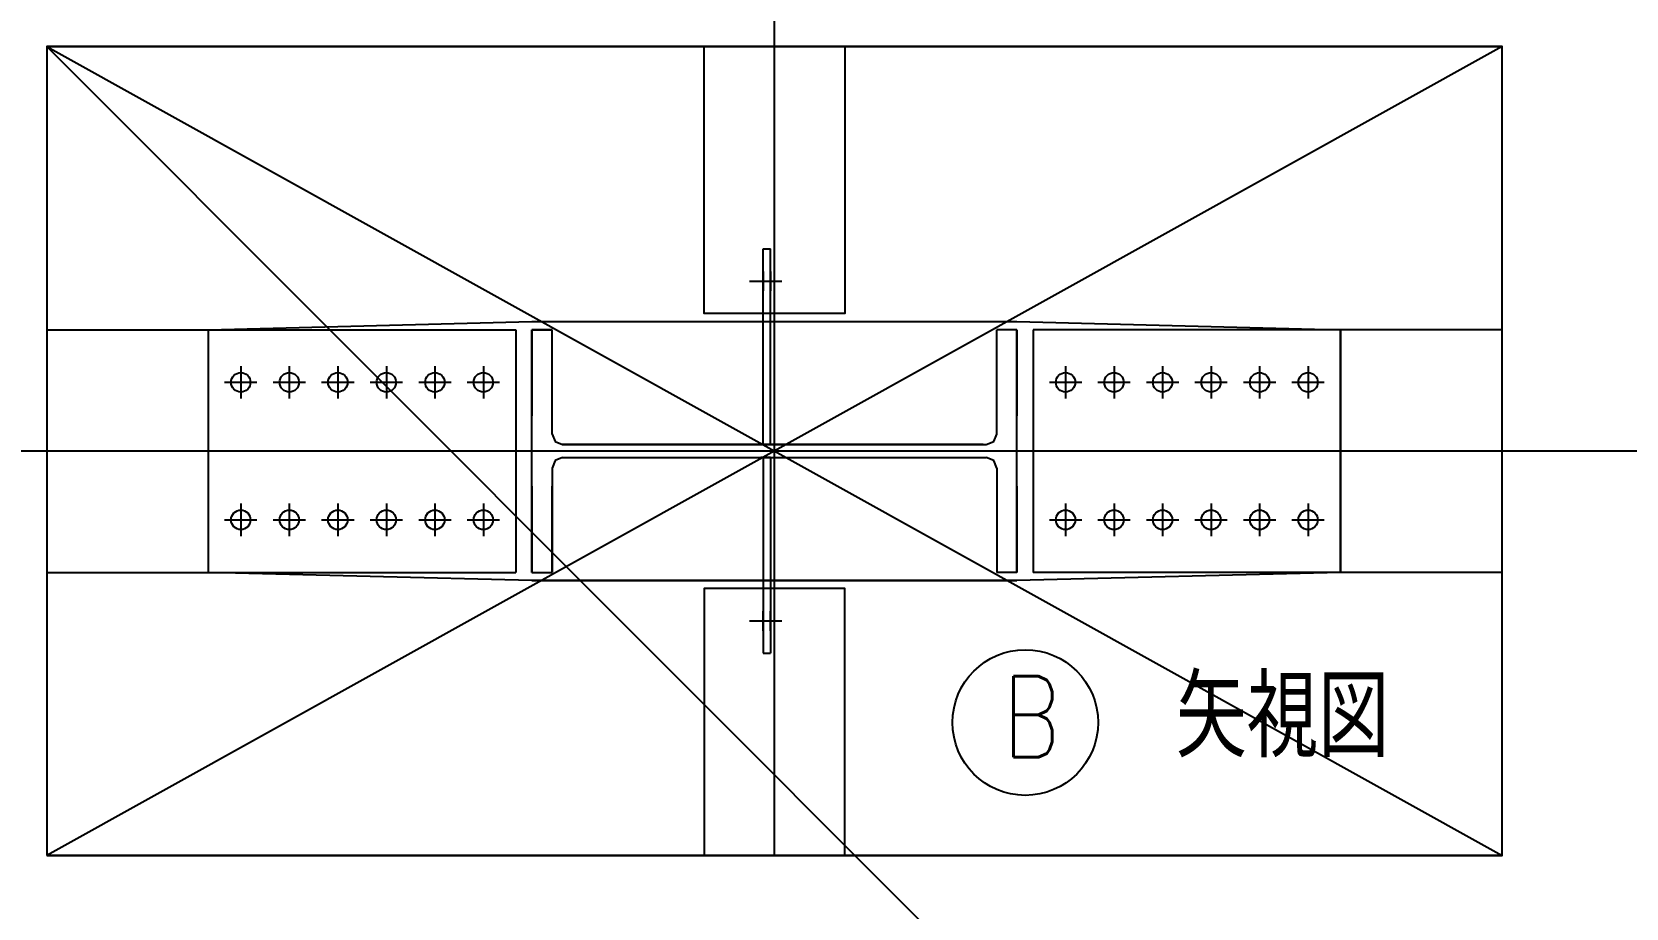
# Model space of a CAD drawing. Extents: x -668440 to 810000, y -1678500 to 210463.
# Drawn here: x -566332 to -546614, y -753942 to -743112 of the extents above; entities that cross this region are included whole.
import ezdxf

# ---------------------------------------------------------------- set-up
doc = ezdxf.new("R2010")
doc.units = 0
doc.header["$MEASUREMENT"] = 0
doc.linetypes.add('CENTER', pattern=[2, 1.25, -0.25, 0.25, -0.25])
doc.linetypes.add('DASHED1', pattern=[2.5, 1.25, -1.25])
doc.layers.get('0').update_dxf_attribs({"color": 3, "linetype": 'CONTINUOUS'})
doc.layers.get('Defpoints').update_dxf_attribs({"color": 251, "linetype": 'CONTINUOUS'})
doc.layers.add('standard', color=4, linetype='CENTER')
doc.layers.add('詳細', color=7, linetype='CONTINUOUS')
doc.styles.add('DRACAD', font='txt', dxfattribs={"width": 0.85, "bigfont": 'extfont2'})

# ---------------------------------------------------------------- blocks, each defined once
blk = doc.blocks.new('剛接合部C1Y')
at = {"ltscale": 0.5}
for p, q in [((-222798.62063, -379446.06986), (-222798.62063, -379204.06986)), ((-222789.62063, -379446.06986), (-222789.62063, -379204.06986)), ((-222798.62063, -379462.06986), (-222798.62063, -379704.06986)), ((-222789.62063, -379462.06986), (-222789.62063, -379704.06986))]:
    blk.add_line(p, q, dxfattribs=at)
for p, q in [((-222798.62063, -379204.06986), (-222789.62063, -379204.06986)), ((-222815.62063, -379244.06986, -52), (-222775.62063, -379244.06986, -52)), ((-222815.62063, -379244.06986, -52), (-222775.62063, -379244.06986, -52)), ((-223484.62063, -379604.06986), (-223484.62063, -379304.06986)), ((-223084.62063, -379604.06986), (-223084.62063, -379304.06986)), ((-223084.62063, -379304.06986), (-223059.62063, -379304.06986)), ((-223059.62063, -379433.06986), (-223059.62063, -379304.06986)), ((-222509.62063, -379433.06986), (-222509.62063, -379304.06986)), ((-222484.62063, -379304.06986), (-222509.62063, -379304.06986)), ((-222484.62063, -379604.06986), (-222484.62063, -379304.06986)), ((-222084.62063, -379604.06986), (-222084.62063, -379304.06986)), ((-223444.62063, -379349.06986, -20), (-223444.62063, -379389.06986, -20)), ((-223384.62063, -379349.06986, -20), (-223384.62063, -379389.06986, -20)), ((-223324.62063, -379349.06986, -20), (-223324.62063, -379389.06986, -20)), ((-223264.62063, -379349.06986, -20), (-223264.62063, -379389.06986, -20)), ((-223204.62063, -379349.06986, -20), (-223204.62063, -379389.06986, -20)), ((-223144.62063, -379349.06986, -20), (-223144.62063, -379389.06986, -20)), ((-222424.62063, -379349.06986, -20), (-222424.62063, -379389.06986, -20)), ((-222364.62063, -379349.06986, -20), (-222364.62063, -379389.06986, -20)), ((-222304.62063, -379349.06986, -20), (-222304.62063, -379389.06986, -20)), ((-222244.62063, -379349.06986, -20), (-222244.62063, -379389.06986, -20)), ((-222184.62063, -379349.06986, -20), (-222184.62063, -379389.06986, -20)), ((-222124.62063, -379349.06986, -20), (-222124.62063, -379389.06986, -20)), ((-223464.62063, -379369.06986, -20), (-223424.62063, -379369.06986, -20)), ((-223444.62063, -379369.06986, -20), (-223444.62063, -379369.06986, 20)), ((-223444.62063, -379369.06986, -20), (-223444.62063, -379369.06986, 20)), ((-223444.62063, -379369.06986, 20), (-223444.62063, -379369.06986, -60)), ((-223404.62063, -379369.06986, -20), (-223364.62063, -379369.06986, -20)), ((-223384.62063, -379369.06986, -20), (-223384.62063, -379369.06986, 20)), ((-223384.62063, -379369.06986, -20), (-223384.62063, -379369.06986, 20)), ((-223384.62063, -379369.06986, 20), (-223384.62063, -379369.06986, -60)), ((-223344.62063, -379369.06986, -20), (-223304.62063, -379369.06986, -20)), ((-223324.62063, -379369.06986, -20), (-223324.62063, -379369.06986, 20)), ((-223324.62063, -379369.06986, -20), (-223324.62063, -379369.06986, 20)), ((-223324.62063, -379369.06986, 20), (-223324.62063, -379369.06986, -60)), ((-223284.62063, -379369.06986, -20), (-223244.62063, -379369.06986, -20)), ((-223264.62063, -379369.06986, -20), (-223264.62063, -379369.06986, 20)), ((-223264.62063, -379369.06986, -20), (-223264.62063, -379369.06986, 20)), ((-223264.62063, -379369.06986, 20), (-223264.62063, -379369.06986, -60)), ((-223224.62063, -379369.06986, -20), (-223184.62063, -379369.06986, -20)), ((-223204.62063, -379369.06986, -20), (-223204.62063, -379369.06986, 20)), ((-223204.62063, -379369.06986, -20), (-223204.62063, -379369.06986, 20)), ((-223204.62063, -379369.06986, 20), (-223204.62063, -379369.06986, -60)), ((-223164.62063, -379369.06986, -20), (-223124.62063, -379369.06986, -20)), ((-223144.62063, -379369.06986, -20), (-223144.62063, -379369.06986, 20)), ((-223144.62063, -379369.06986, -20), (-223144.62063, -379369.06986, 20)), ((-223144.62063, -379369.06986, 20), (-223144.62063, -379369.06986, -60)), ((-222444.62063, -379369.06986, -20), (-222404.62063, -379369.06986, -20)), ((-222424.62063, -379369.06986, -20), (-222424.62063, -379369.06986, 20)), ((-222424.62063, -379369.06986, 20), (-222424.62063, -379369.06986, -60)), ((-222384.62063, -379369.06986, -20), (-222344.62063, -379369.06986, -20)), ((-222364.62063, -379369.06986, -20), (-222364.62063, -379369.06986, 20)), ((-222364.62063, -379369.06986, 20), (-222364.62063, -379369.06986, -60)), ((-222324.62063, -379369.06986, -20), (-222284.62063, -379369.06986, -20)), ((-222304.62063, -379369.06986, -20), (-222304.62063, -379369.06986, 20)), ((-222304.62063, -379369.06986, 20), (-222304.62063, -379369.06986, -60)), ((-222264.62063, -379369.06986, -20), (-222224.62063, -379369.06986, -20)), ((-222244.62063, -379369.06986, -20), (-222244.62063, -379369.06986, 20)), ((-222244.62063, -379369.06986, 20), (-222244.62063, -379369.06986, -60)), ((-222204.62063, -379369.06986, -20), (-222164.62063, -379369.06986, -20)), ((-222184.62063, -379369.06986, -20), (-222184.62063, -379369.06986, 20)), ((-222184.62063, -379369.06986, 20), (-222184.62063, -379369.06986, -60)), ((-222144.62063, -379369.06986, -20), (-222104.62063, -379369.06986, -20)), ((-222124.62063, -379369.06986, -20), (-222124.62063, -379369.06986, 20)), ((-222124.62063, -379369.06986, 20), (-222124.62063, -379369.06986, -60)), ((-223059.62063, -379433.06986), (-223055.81302, -379442.26225)), ((-223055.81302, -379442.26225), (-223046.62063, -379446.06986)), ((-223046.62063, -379446.06986), (-222522.62063, -379446.06986)), ((-222522.62063, -379446.06986), (-222513.42824, -379442.26225)), ((-222513.42824, -379442.26225), (-222509.62063, -379433.06986)), ((-223055.81302, -379465.87747), (-223059.62063, -379475.06986)), ((-223046.62063, -379462.06986), (-223055.81302, -379465.87747)), ((-223046.62063, -379462.06986), (-222522.62063, -379462.06986)), ((-222513.42824, -379465.87747), (-222522.62063, -379462.06986)), ((-222509.62063, -379475.06986), (-222513.42824, -379465.87747)), ((-223059.62063, -379475.06986), (-223059.62063, -379604.06986)), ((-222509.62063, -379475.06986), (-222509.62063, -379604.06986)), ((-223444.62063, -379519.06986, -20), (-223444.62063, -379559.06986, -20)), ((-223384.62063, -379519.06986, -20), (-223384.62063, -379559.06986, -20)), ((-223324.62063, -379519.06986, -20), (-223324.62063, -379559.06986, -20)), ((-223264.62063, -379519.06986, -20), (-223264.62063, -379559.06986, -20)), ((-223204.62063, -379519.06986, -20), (-223204.62063, -379559.06986, -20)), ((-223144.62063, -379519.06986, -20), (-223144.62063, -379559.06986, -20)), ((-222424.62063, -379519.06986, -20), (-222424.62063, -379559.06986, -20)), ((-222364.62063, -379519.06986, -20), (-222364.62063, -379559.06986, -20)), ((-222304.62063, -379519.06986, -20), (-222304.62063, -379559.06986, -20)), ((-222244.62063, -379519.06986, -20), (-222244.62063, -379559.06986, -20)), ((-222184.62063, -379519.06986, -20), (-222184.62063, -379559.06986, -20)), ((-222124.62063, -379519.06986, -20), (-222124.62063, -379559.06986, -20)), ((-223464.62063, -379539.06986, -20), (-223424.62063, -379539.06986, -20)), ((-223444.62063, -379539.06986, -20), (-223444.62063, -379539.06986, 20)), ((-223444.62063, -379539.06986, -20), (-223444.62063, -379539.06986, 20)), ((-223444.62063, -379539.06986, 20), (-223444.62063, -379539.06986, -60)), ((-223404.62063, -379539.06986, -20), (-223364.62063, -379539.06986, -20)), ((-223384.62063, -379539.06986, -20), (-223384.62063, -379539.06986, 20)), ((-223384.62063, -379539.06986, -20), (-223384.62063, -379539.06986, 20)), ((-223384.62063, -379539.06986, 20), (-223384.62063, -379539.06986, -60)), ((-223344.62063, -379539.06986, -20), (-223304.62063, -379539.06986, -20)), ((-223324.62063, -379539.06986, -20), (-223324.62063, -379539.06986, 20)), ((-223324.62063, -379539.06986, -20), (-223324.62063, -379539.06986, 20)), ((-223324.62063, -379539.06986, 20), (-223324.62063, -379539.06986, -60)), ((-223284.62063, -379539.06986, -20), (-223244.62063, -379539.06986, -20)), ((-223264.62063, -379539.06986, -20), (-223264.62063, -379539.06986, 20)), ((-223264.62063, -379539.06986, -20), (-223264.62063, -379539.06986, 20)), ((-223264.62063, -379539.06986, 20), (-223264.62063, -379539.06986, -60)), ((-223224.62063, -379539.06986, -20), (-223184.62063, -379539.06986, -20)), ((-223204.62063, -379539.06986, -20), (-223204.62063, -379539.06986, 20)), ((-223204.62063, -379539.06986, -20), (-223204.62063, -379539.06986, 20)), ((-223204.62063, -379539.06986, 20), (-223204.62063, -379539.06986, -60)), ((-223164.62063, -379539.06986, -20), (-223124.62063, -379539.06986, -20)), ((-223144.62063, -379539.06986, -20), (-223144.62063, -379539.06986, 20)), ((-223144.62063, -379539.06986, -20), (-223144.62063, -379539.06986, 20)), ((-223144.62063, -379539.06986, 20), (-223144.62063, -379539.06986, -60)), ((-222444.62063, -379539.06986, -20), (-222404.62063, -379539.06986, -20)), ((-222424.62063, -379539.06986, -20), (-222424.62063, -379539.06986, 20)), ((-222424.62063, -379539.06986, -20), (-222424.62063, -379539.06986, 20)), ((-222424.62063, -379539.06986, 20), (-222424.62063, -379539.06986, -60)), ((-222384.62063, -379539.06986, -20), (-222344.62063, -379539.06986, -20)), ((-222364.62063, -379539.06986, -20), (-222364.62063, -379539.06986, 20)), ((-222364.62063, -379539.06986, -20), (-222364.62063, -379539.06986, 20)), ((-222364.62063, -379539.06986, 20), (-222364.62063, -379539.06986, -60)), ((-222324.62063, -379539.06986, -20), (-222284.62063, -379539.06986, -20)), ((-222304.62063, -379539.06986, -20), (-222304.62063, -379539.06986, 20)), ((-222304.62063, -379539.06986, -20), (-222304.62063, -379539.06986, 20)), ((-222304.62063, -379539.06986, 20), (-222304.62063, -379539.06986, -60)), ((-222264.62063, -379539.06986, -20), (-222224.62063, -379539.06986, -20)), ((-222244.62063, -379539.06986, -20), (-222244.62063, -379539.06986, 20)), ((-222244.62063, -379539.06986, -20), (-222244.62063, -379539.06986, 20)), ((-222244.62063, -379539.06986, 20), (-222244.62063, -379539.06986, -60)), ((-222204.62063, -379539.06986, -20), (-222164.62063, -379539.06986, -20)), ((-222184.62063, -379539.06986, -20), (-222184.62063, -379539.06986, 20)), ((-222184.62063, -379539.06986, -20), (-222184.62063, -379539.06986, 20)), ((-222184.62063, -379539.06986, 20), (-222184.62063, -379539.06986, -60)), ((-222144.62063, -379539.06986, -20), (-222104.62063, -379539.06986, -20)), ((-222124.62063, -379539.06986, -20), (-222124.62063, -379539.06986, 20)), ((-222124.62063, -379539.06986, -20), (-222124.62063, -379539.06986, 20)), ((-222124.62063, -379539.06986, 20), (-222124.62063, -379539.06986, -60)), ((-223084.62063, -379604.06986), (-223059.62063, -379604.06986)), ((-222484.62063, -379604.06986), (-222509.62063, -379604.06986)), ((-222815.62063, -379664.06986, -52), (-222775.62063, -379664.06986, -52)), ((-222815.62063, -379664.06986, -52), (-222775.62063, -379664.06986, -52)), ((-222798.62063, -379704.06986), (-222789.62063, -379704.06986))]:
    blk.add_line(p, q)
at = {"linetype": 'Continuous', "ltscale": 0.5}
for p, q in [((-222789.62063, -379446.07039), (-222801.62063, -379446.07039)), ((-222801.62063, -379446.07097), (-222789.62063, -379446.07097)), ((-222801.62063, -379446.07097), (-222789.62063, -379446.07097)), ((-222801.62063, -379462.06875), (-222789.62063, -379462.06875)), ((-222801.62063, -379462.06875), (-222789.62063, -379462.06875)), ((-222789.62063, -379462.06933), (-222801.62063, -379462.06933))]:
    blk.add_line(p, q, dxfattribs=at)
for points in [[(-222697.62063, -378954.06986), (-222697.62063, -379284.06986), (-222871.62063, -379284.06986), (-222871.62063, -378954.06986)], [(-223484.62063, -379304.06986), (-223084.62063, -379294.06986), (-222484.62063, -379294.06986), (-222084.62063, -379304.06986), (-222084.62063, -379604.06986), (-222484.62063, -379614.06986), (-223084.62063, -379614.06986), (-223484.62063, -379604.06986)], [(-222697.62063, -379954.06986), (-222697.62063, -379624.06986), (-222871.62063, -379624.06986), (-222871.62063, -379954.06986)]]:
    blk.add_lwpolyline(points)
at = {"ltscale": 0.5, "extrusion": (1, -1.96005e-15, 0)}
for centre in [(-379244.06986, -12, -222798.62063), (-379244.06986, -12, -222798.62063), (-379244.06986, -12, -222789.62063), (-379244.06986, -12, -222789.62063)]:
    blk.add_circle(centre, 12, dxfattribs=at)
at = {"ltscale": 0.5, "extrusion": (1, 1.96005e-15, 0)}
for centre in [(-379664.06986, -12, -222798.62063), (-379664.06986, -12, -222798.62063), (-379664.06986, -12, -222789.62063), (-379664.06986, -12, -222789.62063)]:
    blk.add_circle(centre, 12, dxfattribs=at)
at = {"ltscale": 10}
blk.add_circle((-222474.32904, -379789.61766), 90, dxfattribs=at)
at = {"layer": 'Defpoints'}
for p, q in [((-223684.62063, -378954.06977), (-221884.62063, -380754.06977)), ((-223684.62063, -378954.06986), (-221884.62063, -379954.06986, 20)), ((-221884.62063, -378954.06977), (-223684.62054, -379954.06977, 20))]:
    blk.add_line(p, q, dxfattribs=at)
at = {"layer": 'Defpoints', "elevation": 20}
for points in [[(-223684.62063, -378954.06977), (-221884.62063, -378954.06977)], [(-223684.62063, -378954.06986), (-221884.62063, -378954.06986)], [(-221884.62054, -379954.06977), (-223684.62054, -379954.06977)]]:
    blk.add_lwpolyline(points, dxfattribs=at)
blk.add_lwpolyline([(-223684.62054, -379954.06986), (-221884.62054, -379954.06986), (-221884.62054, -378954.06986), (-223684.62054, -378954.06986)], close=True, dxfattribs=at)
at = {"layer": 'standard', "linetype": 'CENTER', "ltscale": 1800}
for p, q in [((-222784.62063, -379954.06986), (-222784.62063, -377020.73644)), ((-221684.62063, -379454.06986), (-225684.62063, -379454.06986))]:
    blk.add_line(p, q, dxfattribs=at)
at = {"layer": '詳細'}
for p, q in [((-223684.62063, -379304.06986), (-223484.62063, -379304.06986)), ((-223084.62063, -379294.06986), (-222484.62063, -379294.06986)), ((-223059.62063, -379304.06986), (-223084.62063, -379304.06986)), ((-223084.62063, -379304.06986), (-223084.62063, -379410.56986)), ((-223059.62063, -379411.63555), (-223059.62063, -379304.06986)), ((-222484.62063, -379304.06986), (-222484.62063, -379410.56986)), ((-221884.62063, -379304.06986), (-222084.62063, -379304.06986)), ((-222526.62063, -379446.06986), (-223046.62063, -379446.06986)), ((-222790.12063, -379446.07036), (-222790.12063, -379446.07097)), ((-222789.62063, -379446.07102), (-222789.62063, -379446.07039)), ((-222789.62063, -379446.07102), (-222789.62063, -379446.07039)), ((-222779.62063, -379446.07102), (-222779.62063, -379446.07039)), ((-222779.12063, -379446.07036), (-222779.12063, -379446.07097)), ((-223046.62063, -379462.06986), (-222526.62063, -379462.06986)), ((-222790.12063, -379462.06936), (-222790.12063, -379462.06875)), ((-222789.62063, -379462.06871), (-222789.62063, -379462.06933)), ((-222789.62063, -379462.06871), (-222789.62063, -379462.06933)), ((-222779.62063, -379462.06871), (-222779.62063, -379462.06933)), ((-222779.12063, -379462.06936), (-222779.12063, -379462.06875)), ((-223084.62063, -379497.56986), (-223084.62063, -379604.06986)), ((-223059.62063, -379604.06986), (-223059.62063, -379497.56986)), ((-222484.62063, -379497.56986), (-222484.62063, -379604.06986)), ((-223684.62063, -379604.06986), (-223484.62063, -379604.06986)), ((-223084.62063, -379604.06986), (-223059.62063, -379604.06986)), ((-221884.62063, -379604.06986), (-222084.62063, -379604.06986)), ((-223084.62063, -379614.06986), (-222484.62063, -379614.06986))]:
    blk.add_line(p, q, dxfattribs=at)
at = {"layer": '詳細', "linetype": 'DASHED1', "ltscale": 500}
for p, q in [((-223484.62063, -379304.06986), (-223104.62063, -379304.06986)), ((-223104.62063, -379304.06986), (-223104.62063, -379604.06986)), ((-222464.62063, -379304.06986), (-222464.62063, -379604.06986)), ((-222084.62063, -379304.06986), (-222464.62063, -379304.06986)), ((-223484.62063, -379604.06986), (-223104.62063, -379604.06986)), ((-222084.62063, -379604.06986), (-222464.62063, -379604.06986))]:
    blk.add_line(p, q, dxfattribs=at)
at = {"layer": '詳細'}
for centre in [(-223444.62063, -379369.06986), (-223444.62063, -379369.06986), (-223384.62063, -379369.06986), (-223384.62063, -379369.06986), (-223324.62063, -379369.06986), (-223324.62063, -379369.06986), (-223264.62063, -379369.06986), (-223264.62063, -379369.06986), (-223204.62063, -379369.06986), (-223204.62063, -379369.06986), (-223144.62063, -379369.06986), (-223144.62063, -379369.06986), (-222424.62063, -379369.06986), (-222364.62063, -379369.06986), (-222304.62063, -379369.06986), (-222244.62063, -379369.06986), (-222184.62063, -379369.06986), (-222124.62063, -379369.06986), (-223444.62063, -379539.06986), (-223444.62063, -379539.06986), (-223384.62063, -379539.06986), (-223384.62063, -379539.06986), (-223324.62063, -379539.06986), (-223324.62063, -379539.06986), (-223264.62063, -379539.06986), (-223264.62063, -379539.06986), (-223204.62063, -379539.06986), (-223204.62063, -379539.06986), (-223144.62063, -379539.06986), (-223144.62063, -379539.06986), (-222424.62063, -379539.06986), (-222424.62063, -379539.06986), (-222364.62063, -379539.06986), (-222364.62063, -379539.06986), (-222304.62063, -379539.06986), (-222304.62063, -379539.06986), (-222244.62063, -379539.06986), (-222244.62063, -379539.06986), (-222184.62063, -379539.06986), (-222184.62063, -379539.06986), (-222124.62063, -379539.06986), (-222124.62063, -379539.06986)]:
    blk.add_circle(centre, 12, dxfattribs=at)
at = {"ltscale": 10, "style": 'DRACAD', "width": 0.8}
blk.add_text('B  矢視図', height=100, dxfattribs=at).set_placement((-222502.77806, -379832.48793))

msp = doc.modelspace()

# ---------------------------------------------------------------- block references
at = {"xscale": 10, "yscale": 10, "zscale": 10}
msp.add_blockref('剛接合部C1Y', (1670698.7, 3046247.4, 5600), dxfattribs=at)

doc.saveas('drawing.dxf')
